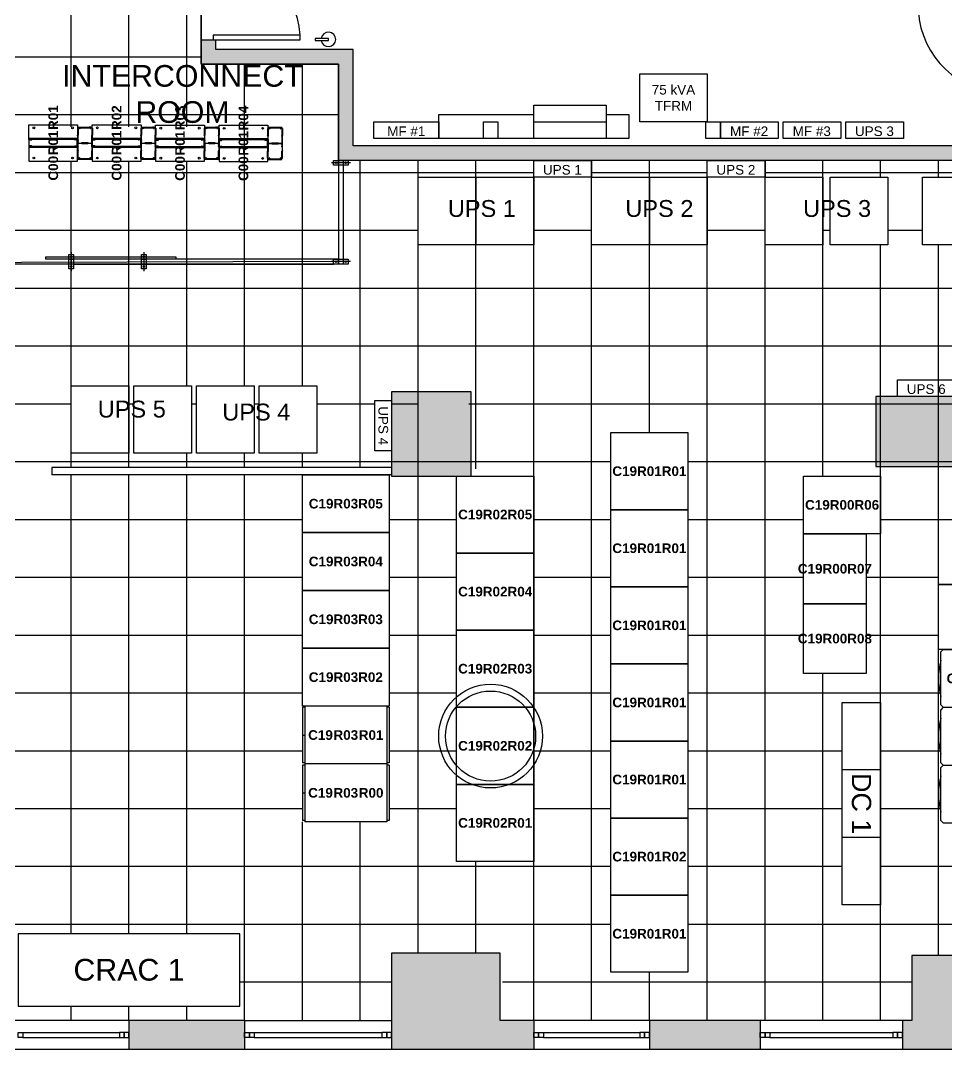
# Model space of a CAD drawing. Header units: inches. Extents: x 271316 to 275987, y 273433 to 275617.
# Drawn here: x 272193.1 to 272577.4, y 274024.8 to 274451.9 of the extents above; entities that cross this region are included whole.
import ezdxf
from ezdxf.enums import TextEntityAlignment as Align

# ---------------------------------------------------------------- set-up
doc = ezdxf.new("R2010")
doc.units = ezdxf.units.IN
doc.header["$LTSCALE"] = 48
doc.header["$MEASUREMENT"] = 0
for name, color, linetype in [('A-ANNO-TEXT-90', 1, 'Continuous'), ('A-COLS', 6, 'Continuous'), ('A-COLS-PATT', 8, 'Continuous'), ('A-FLOR-CAGE', 3, 'Continuous'), ('A-FLOR-DOOR', 3, 'Continuous'), ('A-FLOR-EQUIP', 3, 'Continuous'), ('A-FLOR-GLAZ', 2, 'Continuous'), ('A-FLOR-PART', 6, 'Continuous'), ('A-FLOR-PART-FILL', 252, 'Continuous'), ('A-FLOR-PATT-RAFL', 8, 'Continuous'), ('A-FLOR-RACK', 3, 'Continuous')]:
    doc.layers.add(name, color=color, linetype=linetype)
doc.styles.add('CRR Text', font='arialbd.ttf', dxfattribs={"height": 4})
doc.styles.add('TITLES', font='arial.ttf')

# ---------------------------------------------------------------- blocks, each defined once
blk = doc.blocks.new('tripplite-sr36ub-l')
for p, q in [((1, 24), (0, 23)), ((0, 1), (0, 23)), ((1, 24), (35, 24)), ((36, 23), (35, 24)), ((36, 1), (36, 23)), ((0, 1), (1, 0)), ((35, 0), (36, 1)), ((1, 0), (35, 0))]:
    blk.add_line(p, q)
blk.add_arc((27.625, 12), 28.625, 164.81071, 195.18929)
at = {"style": 'CRR Text'}
for tag, p in [('CG', (7.5, 12)), ('RW', (18, 12)), ('RK', (28.5, 12))]:
    blk.add_attdef(tag, text='', height=4, dxfattribs=at).set_placement(p, align=Align.MIDDLE_CENTER)
blk = doc.blocks.new('tripplite-sr42ub-l')
for p, q in [((1, 24), (0, 23)), ((0, 1), (0, 23)), ((1, 24), (41, 24)), ((42, 23), (41, 24)), ((42, 1), (42, 23)), ((0, 1), (1, 0)), ((1, 0), (41, 0)), ((41, 0), (42, 1))]:
    blk.add_line(p, q)
blk.add_arc((27.625, 12), 28.625, 164.81071, 195.18929)
at = {"style": 'CRR Text'}
for tag, p in [('CG', (10.5, 12)), ('RW', (21, 12)), ('RK', (31.5, 12))]:
    blk.add_attdef(tag, text='', height=4, dxfattribs=at).set_placement(p, align=Align.MIDDLE_CENTER)
blk = doc.blocks.new('Bline-24x34-r')
for p, q in [((-36, 23.5), (-36, 0.5)), ((-35, 23.5), (-36, 23.5)), ((-1, 24), (-35, 24)), ((-1, 24), (-35, 24)), ((-35, 24), (-35, 0)), ((-1, 24), (-1, 0)), ((0, 23.5), (-1, 23.5)), ((0, 23.5), (0, 0.5)), ((-36, 12), (-35, 12)), ((-35, 0.5), (-36, 0.5)), ((-1, 0), (-35, 0)), ((0, 0.5), (-1, 0.5))]:
    blk.add_line(p, q)
at = {"style": 'CRR Text'}
for tag, p in [('CG', (-28.5, 12)), ('RW', (-18, 12)), ('RK', (-7.5, 12))]:
    blk.add_attdef(tag, text='', height=4, dxfattribs=at).set_placement(p, align=Align.MIDDLE_CENTER)
blk = doc.blocks.new('twopost')
for p, q in [((-7.5, 20.28), (-7.5, 0.03)), ((-1.5, 20.28), (-7.5, 20.28)), ((-1.875, 0.03), (-1.875, 20.28)), ((1.5, 20.31), (-1.5, 20.31)), ((-1.5, 20.31), (-1.5, 19.045)), ((-1.5, 19.045), (-1.5, 20.31)), ((-1.5, 0.03), (-1.5, 20.28)), ((-1.5, 19.045), (-1.45, 19.045)), ((-1.45, 19.045), (-1.5, 19.045)), ((-1.25, 19.245), (-1.25, 19.94)), ((-1.05, 20.14), (1.05, 20.14)), ((1.25, 19.94), (1.25, 19.245)), ((1.45, 19.045), (1.5, 19.045)), ((1.5, 19.045), (1.5, 20.31)), ((1.5, 20.28), (7.5, 20.28)), ((1.5, 0.03), (1.5, 20.28)), ((1.875, 0.03), (1.875, 20.28)), ((7.5, 20.28), (7.5, 0.03)), ((-7.5, 0.03), (-1.5, 0.03)), ((-1.5, 0), (-1.5, 1.265)), ((-1.5, 1.265), (-1.45, 1.265)), ((-1.5, 1.265), (-1.5, 0)), ((-1.45, 1.265), (-1.5, 1.265)), ((1.5, 0), (-1.5, 0)), ((-1.25, 1.065), (-1.25, 0.37)), ((-1.05, 0.17), (1.05, 0.17)), ((1.25, 0.37), (1.25, 1.065)), ((1.45, 1.265), (1.5, 1.265)), ((1.5, 1.265), (1.5, 0)), ((7.5, 0.03), (1.5, 0.03))]:
    blk.add_line(p, q)
for centre in [(-6.25, 18.16), (6.25, 18.16), (-6.25, 2.16), (6.25, 2.16)]:
    blk.add_circle(centre, 0.375)
for centre, start, end in [((-1.45, 19.245), 270, 0), ((-1.05, 19.94), 90, 180), ((1.05, 19.94), 0, 90), ((1.45, 19.245), 180, 270), ((-1.45, 1.065), 0, 90), ((-1.05, 0.37), 180, 270), ((1.05, 0.37), 270, 0), ((1.45, 1.065), 90, 180)]:
    blk.add_arc(centre, 0.2, start, end)
at = {"style": 'CRR Text'}
for tag, p in [('CG', (-10.5, 10.155)), ('RW', (0, 10.155)), ('RK', (10.5, 10.155))]:
    blk.add_attdef(tag, text='', height=4, dxfattribs=at).set_placement(p, align=Align.MIDDLE_CENTER)
blk = doc.blocks.new('CPI wide vert cm')
for p, q in [((-0.09, 6.16), (0.18, 6.16)), ((-0.09, 6.16), (-0.09, 3.25)), ((0, 6.16), (0, 6.2)), ((0.09, 6.16), (0.09, 6.2)), ((0.18, 6.38), (1.1, 6.38)), ((0.18, 6.29), (1.1, 6.29)), ((0.18, 6.16), (0.18, 3.25)), ((0.2, 6.65), (0.2, 6.58)), ((0.2, 6.58), (0.2, 6.44)), ((0.25, 6.7), (0.6, 6.7)), ((0.25, 6.39), (5.13, 6.39)), ((0.32, 6.39), (0.33, 6.38)), ((0.43, 6.27), (0.43, 6.29)), ((0.48, 6.27), (0.43, 6.27)), ((0.56, 6.22), (0.48, 6.27)), ((0.74, 6.22), (0.56, 6.22)), ((0.56, 6.22), (0.56, 6.13)), ((0.6, 6.7), (0.7, 6.7)), ((0.7, 6.7), (5.75, 6.7)), ((0.82, 6.27), (0.74, 6.22)), ((0.74, 6.13), (0.74, 6.22)), ((0.87, 6.27), (0.82, 6.27)), ((0.87, 6.27), (0.87, 6.29)), ((1.02, 6.38), (1.03, 6.39)), ((1.1, 6.29), (1.1, 6.38)), ((4.84, 6.64), (4.84, 6.51)), ((4.84, 6.51), (5.35, 6.51)), ((5.82, 6.38), (4.9, 6.38)), ((4.9, 6.29), (4.9, 6.38)), ((5.82, 6.29), (4.9, 6.29)), ((4.92, 6.39), (4.92, 6.51)), ((5.06, 6.54), (5.06, 6.53)), ((5.12, 6.51), (5.06, 6.53)), ((5.06, 6.27), (5.06, 6.29)), ((5.11, 6.27), (5.06, 6.27)), ((5.35, 6.57), (5.09, 6.57)), ((5.19, 6.22), (5.11, 6.27)), ((5.13, 6.38), (5.12, 6.51)), ((5.19, 6.13), (5.19, 6.22)), ((5.37, 6.22), (5.19, 6.22)), ((5.27, 6.39), (5.26, 6.51)), ((5.27, 6.39), (5.75, 6.39)), ((5.35, 6.65), (5.35, 6.51)), ((5.45, 6.27), (5.37, 6.22)), ((5.37, 6.22), (5.37, 6.13)), ((5.43, 6.39), (5.43, 6.38)), ((5.5, 6.27), (5.45, 6.27)), ((5.5, 6.27), (5.5, 6.29)), ((5.8, 6.65), (5.8, 6.58)), ((5.8, 6.58), (5.8, 6.44)), ((6.09, 6.16), (5.82, 6.16)), ((5.82, 6.16), (5.82, 3.25)), ((5.91, 6.16), (5.91, 6.2)), ((6, 6.16), (6, 6.2)), ((6.09, 6.16), (6.09, 3.25)), ((-0.05, 3.03), (-0.09, 3.25)), ((-0.05, 3.03), (-0.03, 3.03)), ((0, 3.46), (0.09, 3.46)), ((0, 3.37), (0, -3.37)), ((0, 3.37), (0.09, 3.37)), ((0.09, 0), (0.09, 3.37)), ((0.09, 1.56), (0.21, 1.56)), ((0.12, 3.03), (0.14, 3.03)), ((0.14, 3.03), (0.18, 3.25)), ((0.21, 0.19), (0.21, 1.56)), ((0.27, 1.33), (0.21, 1.33)), ((0.27, 1.17), (0.21, 1.17)), ((0.27, 0.52), (0.21, 0.52)), ((0.27, 0.36), (0.21, 0.36)), ((0.27, 1.17), (0.27, 1.33)), ((0.27, 0.36), (0.27, 0.52)), ((0.34, 0.06), (5.66, 0.06)), ((5.86, 3.03), (5.82, 3.25)), ((5.88, 3.03), (5.86, 3.03)), ((6, 3.46), (5.91, 3.46)), ((6, 3.37), (5.91, 3.37)), ((5.91, 0), (5.91, 3.37)), ((6, 3.37), (6, -3.37)), ((6.05, 3.03), (6.03, 3.03)), ((6.05, 3.03), (6.09, 3.25)), ((-0.05, -3.03), (-0.09, -3.25)), ((-0.09, -6.16), (-0.09, -3.25)), ((-0.05, -3.03), (-0.03, -3.03)), ((0, -3.37), (0.09, -3.37)), ((0, -3.46), (0.09, -3.46)), ((0.09, 0), (0.09, -3.37)), ((0.12, -3.03), (0.14, -3.03)), ((0.14, -3.03), (0.18, -3.25)), ((0.18, -6.16), (0.18, -3.25)), ((0.34, -0.06), (5.66, -0.06)), ((2.8, -0.15), (2.8, -0.06)), ((3.2, -0.15), (3.2, -0.06)), ((5.72, -0.36), (5.78, -0.36)), ((5.72, -0.36), (5.72, -0.52)), ((5.72, -0.52), (5.78, -0.52)), ((5.72, -1.17), (5.72, -1.33)), ((5.72, -1.17), (5.78, -1.17)), ((5.72, -1.33), (5.78, -1.33)), ((5.78, -0.19), (5.78, -1.56)), ((5.78, -1.56), (5.91, -1.56)), ((5.86, -3.03), (5.82, -3.25)), ((5.82, -6.16), (5.82, -3.25)), ((5.88, -3.03), (5.86, -3.03)), ((5.91, 0), (5.91, -3.37)), ((6, -3.37), (5.91, -3.37)), ((6, -3.46), (5.91, -3.46)), ((6.05, -3.03), (6.03, -3.03)), ((6.05, -3.03), (6.09, -3.25)), ((6.09, -6.16), (6.09, -3.25)), ((-0.09, -6.16), (0.18, -6.16)), ((0, -6.16), (0, -6.2)), ((0.09, -6.16), (0.09, -6.2)), ((0.18, -6.29), (1.1, -6.29)), ((0.18, -6.38), (1.1, -6.38)), ((0.2, -6.58), (0.2, -6.44)), ((0.2, -6.65), (0.2, -6.58)), ((0.25, -6.39), (5.13, -6.39)), ((0.25, -6.7), (0.6, -6.7)), ((0.32, -6.39), (0.33, -6.38)), ((0.43, -6.27), (0.43, -6.29)), ((0.48, -6.27), (0.43, -6.27)), ((0.56, -6.22), (0.48, -6.27)), ((0.56, -6.22), (0.56, -6.13)), ((0.74, -6.22), (0.56, -6.22)), ((0.6, -6.7), (0.7, -6.7)), ((0.7, -6.7), (5.75, -6.7)), ((0.74, -6.13), (0.74, -6.22)), ((0.82, -6.27), (0.74, -6.22)), ((0.87, -6.27), (0.82, -6.27)), ((0.87, -6.27), (0.87, -6.29)), ((1.02, -6.38), (1.03, -6.39)), ((1.1, -6.29), (1.1, -6.38)), ((4.84, -6.51), (5.35, -6.51)), ((4.84, -6.64), (4.84, -6.51)), ((4.9, -6.29), (4.9, -6.38)), ((5.82, -6.29), (4.9, -6.29)), ((5.82, -6.38), (4.9, -6.38)), ((4.92, -6.39), (4.92, -6.51)), ((5.06, -6.27), (5.06, -6.29)), ((5.11, -6.27), (5.06, -6.27)), ((5.12, -6.51), (5.06, -6.53)), ((5.06, -6.54), (5.06, -6.53)), ((5.35, -6.57), (5.09, -6.57)), ((5.19, -6.22), (5.11, -6.27)), ((5.13, -6.38), (5.12, -6.51)), ((5.19, -6.13), (5.19, -6.22)), ((5.37, -6.22), (5.19, -6.22)), ((5.27, -6.39), (5.26, -6.51)), ((5.27, -6.39), (5.75, -6.39)), ((5.35, -6.65), (5.35, -6.51)), ((5.37, -6.22), (5.37, -6.13)), ((5.45, -6.27), (5.37, -6.22)), ((5.43, -6.39), (5.43, -6.38)), ((5.5, -6.27), (5.45, -6.27)), ((5.5, -6.27), (5.5, -6.29)), ((5.8, -6.58), (5.8, -6.44)), ((5.8, -6.65), (5.8, -6.58)), ((6.09, -6.16), (5.82, -6.16)), ((5.91, -6.16), (5.91, -6.2)), ((6, -6.16), (6, -6.2))]:
    blk.add_line(p, q)
at = {"extrusion": (0, 1, 0)}
for p, q in [((1.6, 0.06), (1.6, 0.09)), ((1.6, 0.06), (4.41, 0.06)), ((4.37, 0.12), (1.63, 0.12)), ((1.77, -0.06), (1.77, 0.06)), ((1.81, 0.07), (1.81, 0.09)), ((1.81, 0.05), (1.81, -0.15)), ((4.19, 0.07), (4.19, 0.09)), ((4.19, 0.06), (4.19, -0.15)), ((4.23, -0.06), (4.23, 0.06)), ((4.41, 0.06), (4.4, 0.09)), ((1.77, -0.06), (1.73, -0.07)), ((1.73, -0.07), (1.73, -0.09)), ((1.78, -0.15), (1.73, -0.09)), ((4.22, -0.15), (1.78, -0.15)), ((1.78, -0.15), (4.23, -0.15)), ((4.26, -0.07), (4.23, -0.06)), ((4.23, -0.15), (4.26, -0.09)), ((4.26, -0.07), (4.26, -0.09))]:
    blk.add_line(p, q, dxfattribs=at)
blk.add_lwpolyline([(2.8, -0.09), (2.88, -0.09), (2.97, -0.08), (3.03, -0.08), (3.08, -0.08), (3.14, -0.09), (3.2, -0.09)])
for centre, radius, start, end in [((0.18, 6.2), 0.18, 90, 180), ((0.18, 6.2), 0.09, 90, 180), ((0.25, 6.65), 0.046, 90, 179), ((0.25, 6.44), 0.046, 181, 270), ((0.65, 6.13), 0.0928, 181, 269.2609), ((0.65, 6.13), 0.0928, 270.7391, 359), ((4.78, 6.64), 0.06, 1, 90), ((5.09, 6.54), 0.03, 90, 179), ((5.28, 6.13), 0.0928, 181, 269.2609), ((5.28, 6.13), 0.0928, 270.7391, 359), ((5.39, 6.65), 0.046, 90, 179), ((5.75, 6.65), 0.046, 1, 90), ((5.75, 6.44), 0.046, 270, 359), ((5.82, 6.2), 0.18, 360, 90), ((5.82, 6.2), 0.09, 0, 90), ((0, 3.37), 0.09, 90, 180), ((-0.03, 3.06), 0.03, 270, 0), ((0.09, 3.37), 0.09, 0, 90), ((0.12, 3.06), 0.03, 180, 270), ((0.34, 0.19), 0.25, 180, 270), ((0.34, 0.19), 0.125, 180, 270), ((1.63, 0.09), 0.03, 90, 179), ((1.78, 0.09), 0.03, 29.6747, 90), ((4.22, 0.09), 0.03, 90, 167.1875), ((4.37, 0.09), 0.03, 1, 90), ((5.66, -0.19), 0.25, 360, 90), ((5.91, 3.37), 0.09, 90, 180), ((5.88, 3.06), 0.03, 270, 0), ((6, 3.37), 0.09, 0, 90), ((6.03, 3.06), 0.03, 180, 270), ((0, -3.37), 0.09, 180, 270), ((-0.03, -3.06), 0.03, 0, 90), ((0.12, -3.06), 0.03, 90, 180), ((0.09, -3.37), 0.09, 270, 0), ((5.66, -0.19), 0.125, 0, 90), ((5.91, -3.37), 0.09, 180, 270), ((5.88, -3.06), 0.03, 0, 90), ((6.03, -3.06), 0.03, 90, 180), ((6, -3.37), 0.09, 270, 0), ((0.18, -6.2), 0.18, 180, 270), ((0.18, -6.2), 0.09, 180, 270), ((0.25, -6.44), 0.046, 90, 179), ((0.25, -6.65), 0.046, 181, 270), ((0.65, -6.13), 0.0928, 90.7391, 179), ((0.65, -6.13), 0.0928, 1, 89.2609), ((4.78, -6.64), 0.06, 270, 359), ((5.09, -6.54), 0.03, 181, 270), ((5.28, -6.13), 0.0928, 90.7391, 179), ((5.28, -6.13), 0.0928, 1, 89.2609), ((5.39, -6.65), 0.046, 181, 270), ((5.75, -6.44), 0.046, 1, 90), ((5.75, -6.65), 0.046, 270, 359), ((5.82, -6.2), 0.09, 270, 360), ((5.82, -6.2), 0.18, 270, 0)]:
    blk.add_arc(centre, radius, start, end)
blk = doc.blocks.new('cagepost')
for points in [[(-3, -1), (-3, 1), (3, 1), (3, -1)], [(-1, -1), (-1, 1), (1, 1), (1, -1)]]:
    blk.add_lwpolyline(points, close=True)
for centre in [(-2, 0), (2, 0)]:
    blk.add_circle(centre, 0.32)
at = {"layer": 'DEFPOINTS'}
blk.add_line((3.93, 0), (-3.93, 0), dxfattribs=at)

msp = doc.modelspace()

# ---------------------------------------------------------------- hatches: boundary and pattern name
at = {"layer": 'A-COLS-PATT'}
for points in [[(272380.135, 274297.8162), (272347.135, 274297.8162), (272347.135, 274262.8162), (272380.135, 274262.8162)], [(272590.135, 274295.8162), (272548.135, 274295.8162), (272548.135, 274266.8162), (272590.135, 274266.8162)], [(272406.135, 274024.8162), (272406.135, 274036.8162), (272392.135, 274036.8162), (272392.135, 274064.8162), (272347.135, 274064.8162), (272347.135, 274036.8162), (272347.135, 274024.8162)], [(272563.135, 274063.8162), (272563.135, 274036.8162), (272559.135, 274036.8162), (272559.135, 274024.8162), (272622.135, 274024.8162), (272622.135, 274036.8162), (272592.135, 274036.8162), (272592.135, 274063.8162)], [(272238.135, 274024.8162), (272286.135, 274024.8162), (272286.135, 274036.8162), (272238.135, 274036.8162)], [(272454.135, 274024.8162), (272500.135, 274024.8162), (272500.135, 274036.8162), (272454.135, 274036.8162)]]:
    msp.add_hatch(color=256, dxfattribs=at).paths.add_polyline_path(points)
at = {"layer": 'A-FLOR-PART-FILL'}
msp.add_hatch(color=256, dxfattribs=at).paths.add_polyline_path([(272598.775, 274399.8162), (272334.1349, 274399.8162), (272331.1349, 274399.8162), (272331.1349, 274439.8162), (272274.1349, 274439.8162), (272274.1349, 274443.8162), (272273.1349, 274443.8162), (272268.1349, 274443.8162), (272268.1349, 274439.8162), (272268.1349, 274433.8162), (272325.1349, 274433.8162), (272325.1349, 274393.8162), (272334.1349, 274393.8162), (272598.775, 274393.8162)])

# ---------------------------------------------------------------- linework, layer by layer
for points in [[(272165.1349, 275022.8162), (272165.1349, 274782.2978), (272156.1349, 274782.2978), (272156.1349, 274779.8162), (272133.135, 274779.8162), (272133.135, 274751.8162), (272144.1349, 274751.8162), (272144.1349, 274567.8162), (272268.1349, 274567.8162), (272362.4193, 274567.8162), (272362.4193, 274539.8162), (272389.4193, 274539.8162), (272389.4193, 274567.8162), (272568.135, 274567.8162), (272568.135, 274463.8162), (272667.1349, 274463.8162), (272742.135, 274463.8162), (272754.135, 274463.8162), (272754.135, 274024.8162), (271540.1638, 274024.8162), (271540.1638, 274024.8162), (271639.2289, 274784.3162), (271917.1349, 274784.3162), (271917.1349, 275002.8162)], [(272754.135, 274463.8162), (272568.135, 274463.8162), (272568.135, 274567.8162), (272268.1349, 274567.8162), (272268.1349, 274433.8162), (272325.1349, 274433.8162), (272325.0798, 274351.7985), (271974.135, 274350.7985), (271974.1349, 274508.8162), (272062.1349, 274508.8162), (272062.1349, 274512.8162), (272094.1349, 274512.8162), (272094.1349, 274508.8162), (272133.135, 274508.8162), (272133.135, 274532.8162), (272144.1349, 274532.8162), (272133.135, 274508.8162), (272133.135, 274532.8162), (272144.1349, 274532.8162), (272144.1349, 274661.8162), (271929.1349, 274661.8162), (271929.1349, 274536.8162), (271911.1349, 274536.8162)], [(271845.135, 274316.8162), (272190.135, 274316.8162), (272190.135, 274268.8162), (272347.135, 274268.8162), (272347.135, 274262.8162), (272380.135, 274262.8162), (272380.135, 274292.8162), (272548.135, 274292.8162), (272548.135, 274266.8162), (272590.135, 274266.8162)]]:
    msp.add_lwpolyline(points)
for points in [[(271974.1349, 274508.8162), (272062.1349, 274508.8162), (272062.1349, 274512.8162), (272094.1349, 274512.8162), (272094.1349, 274508.8162), (272133.135, 274508.8162), (272133.0792, 274504.8162), (272160.135, 274504.8162), (272160.135, 274532.8162), (272150.1349, 274532.8162), (272150.1349, 274567.8162), (272268.1349, 274567.8162), (272268.1349, 274433.8162), (272325.1349, 274433.8162), (272325.0791, 274350.7985), (271974.135, 274350.7985), (271974.1349, 274508.8162)], [(271845.135, 274316.8162), (272190.135, 274316.8162), (272190.135, 274268.8162), (272347.135, 274268.8162), (272347.135, 274262.8162), (272380.135, 274262.8162), (272380.135, 274292.8162), (272548.135, 274292.8162), (272548.135, 274266.8162), (272590.135, 274266.8162), (272590.135, 274295.8162), (272590.135, 274316.8162), (272622.135, 274316.8162), (272646.135, 274316.8162), (272646.135, 274024.8162), (271858.135, 274024.8162), (271858.135, 274036.8162), (271845.135, 274036.8162)]]:
    msp.add_lwpolyline(points, close=True)
for radius in [21.5267, 18.6982]:
    msp.add_circle((272388.2233, 274154.8761), radius)
at = {"layer": 'A-COLS', "color": 5}
msp.add_line((272238.135, 274036.8162), (272190.135, 274036.8162), dxfattribs=at)
at = {"layer": 'A-COLS'}
for p, q in [((272286.135, 274036.8162), (272238.135, 274036.8162)), ((272238.135, 274036.8162), (272238.135, 274024.8162)), ((272286.135, 274036.8162), (272347.135, 274036.8162)), ((272286.135, 274036.8162), (272286.135, 274024.8162)), ((272347.135, 274036.8162), (272347.135, 274024.8162)), ((272406.135, 274036.8162), (272392.135, 274036.8162)), ((272406.135, 274036.8162), (272406.135, 274024.8162)), ((272454.135, 274036.8162), (272406.135, 274036.8162)), ((272500.135, 274036.8162), (272454.135, 274036.8162)), ((272454.135, 274036.8162), (272454.135, 274024.8162)), ((272559.135, 274036.8162), (272500.135, 274036.8162)), ((272500.135, 274036.8162), (272500.135, 274024.8162)), ((272563.135, 274036.8162), (272559.135, 274036.8162)), ((272559.135, 274036.8162), (272559.135, 274024.8162)), ((272754.135, 274024.8162), (271540.1638, 274024.8162))]:
    msp.add_line(p, q, dxfattribs=at)
for points in [[(272380.135, 274297.8162), (272347.135, 274297.8162), (272347.135, 274262.8162), (272380.135, 274262.8162)], [(272590.135, 274295.8162), (272548.135, 274295.8162), (272548.135, 274266.8162), (272590.135, 274266.8162)]]:
    msp.add_lwpolyline(points, close=True, dxfattribs=at)
for points in [[(272392.135, 274036.8162), (272392.135, 274064.8162), (272347.135, 274064.8162), (272347.135, 274036.8162)], [(272592.135, 274036.8162), (272592.135, 274063.8162), (272563.135, 274063.8162), (272563.135, 274036.8162)]]:
    msp.add_lwpolyline(points, dxfattribs=at)
at = {"layer": 'A-FLOR-CAGE'}
for p, q in [((272325.0791, 274391.8162), (272325.0791, 274352.7985)), ((272327.0791, 274391.8162), (272327.0791, 274352.7985)), ((272325.0791, 274352.7985), (272215.135, 274352.7985)), ((272215.135, 274350.7985), (272323.0791, 274350.7985)), ((272206.135, 274266.3162), (272206.135, 274263.3162))]:
    msp.add_line(p, q, dxfattribs=at)
msp.add_lwpolyline([(272203.5949, 274352.7985), (272203.5949, 274353.7985), (272257.5949, 274353.7985), (272257.5949, 274352.7985)], close=True, dxfattribs=at)
at = {"layer": 'A-FLOR-CAGE', "linetype": 'Continuous', "ltscale": 0.5}
for points in [[(272347.135, 274266.3163), (272206.135, 274266.3162)], [(272347.135, 274263.3163), (272206.135, 274263.3162)]]:
    msp.add_lwpolyline(points, dxfattribs=at)
at = {"layer": 'A-FLOR-DOOR'}
msp.add_lwpolyline([(272273.1349, 274443.8162), (272309.1349, 274443.8162), (272309.1349, 274445.8162), (272273.1349, 274445.8162)], close=True, dxfattribs=at)
at = {"layer": 'A-FLOR-DOOR', "color": 8}
for centre, start, end in [((272273.0137, 274443.6291), 3.46506, 89.808094), ((272601.8962, 274458.0034), 183.46506, 269.808094)]:
    msp.add_arc(centre, 36.1874, start, end, dxfattribs=at)
at = {"layer": 'A-FLOR-EQUIP'}
msp.add_line((272406.135, 274409.8162), (272436.207, 274409.8162), dxfattribs=at)
for points in [[(272320.9323, 274444.4865), (272315.4739, 274444.4865), (272315.4739, 274443.5997), (272320.9323, 274443.5997)], [(272478.135, 274409.8162), (272450.135, 274409.8162), (272450.135, 274429.8162), (272478.135, 274429.8162)], [(272436.207, 274402.8578), (272406.135, 274402.8578), (272406.135, 274416.7746), (272436.207, 274416.7746)], [(272366.7434, 274402.8578), (272339.7434, 274402.8578), (272339.7434, 274409.8162), (272366.7434, 274409.8162)], [(272391.2408, 274402.8578), (272385.2408, 274402.8578), (272385.2408, 274409.8162), (272391.2408, 274409.8162)], [(272483.633, 274402.8578), (272477.633, 274402.8578), (272477.633, 274409.8162), (272483.633, 274409.8162)], [(272507.633, 274402.8578), (272483.633, 274402.8578), (272483.633, 274409.8162), (272507.633, 274409.8162)], [(272533.633, 274402.8578), (272509.633, 274402.8578), (272509.633, 274409.8162), (272533.633, 274409.8162)], [(272559.633, 274402.8578), (272535.633, 274402.8578), (272535.633, 274409.8162), (272559.633, 274409.8162)], [(272430.135, 274386.8578), (272406.135, 274386.8578), (272406.135, 274393.8162), (272430.135, 274393.8162)], [(272502.135, 274386.8578), (272478.135, 274386.8578), (272478.135, 274393.8162), (272502.135, 274393.8162)], [(272382.135, 274358.8162), (272358.135, 274358.8162), (272358.135, 274386.8162), (272382.135, 274386.8162)], [(272406.135, 274358.8162), (272382.135, 274358.8162), (272382.135, 274386.8162), (272406.135, 274386.8162)], [(272454.135, 274358.8162), (272430.135, 274358.8162), (272430.135, 274386.8162), (272454.135, 274386.8162)], [(272478.135, 274358.8162), (272454.135, 274358.8162), (272454.135, 274386.8162), (272478.135, 274386.8162)], [(272526.135, 274358.8163), (272502.135, 274358.8163), (272502.135, 274386.8163), (272526.135, 274386.8163)], [(272553.135, 274358.8163), (272529.135, 274358.8163), (272529.135, 274386.8163), (272553.135, 274386.8163)], [(272591.5254, 274358.8162), (272567.5253, 274358.8162), (272567.5253, 274386.8162), (272591.5254, 274386.8162)], [(272238.135, 274272.3162), (272214.135, 274272.3162), (272214.135, 274300.3162), (272238.135, 274300.3162)], [(272264.135, 274272.3162), (272240.135, 274272.3162), (272240.135, 274300.3162), (272264.135, 274300.3162)], [(272266.135, 274272.3162), (272266.135, 274300.3162), (272290.135, 274300.3162), (272290.135, 274272.3162)], [(272292.135, 274272.3162), (272292.135, 274300.3162), (272316.135, 274300.3162), (272316.135, 274272.3162)], [(272581.135, 274295.8162), (272557.135, 274295.8162), (272557.135, 274302.7746), (272581.135, 274302.7746)], [(272340.1766, 274273.2111), (272340.1766, 274294.2111), (272347.135, 274294.2111), (272347.135, 274273.2111)]]:
    msp.add_lwpolyline(points, close=True, dxfattribs=at)
msp.add_lwpolyline([(272436.207, 274412.8162), (272445.6598, 274412.8162), (272445.6598, 274402.8578), (272366.7434, 274402.8578), (272366.7434, 274412.8162), (272406.135, 274412.8162)], dxfattribs=at)
at = {"layer": 'A-FLOR-EQUIP', "color": 3}
msp.add_lwpolyline([(272284.135, 274072.8162), (272192.135, 274072.8162), (272192.135, 274042.8162), (272284.135, 274042.8162)], close=True, dxfattribs=at)
at = {"layer": 'A-FLOR-EQUIP'}
msp.add_arc((272320.9323, 274444.0431), 3, 188.499363, 171.500637, dxfattribs=at)
at = {"layer": 'A-FLOR-GLAZ'}
for p, q in [((272194.135, 274031.8162), (272234.135, 274031.8162)), ((272290.135, 274031.8162), (272343.135, 274031.8162)), ((272410.135, 274031.8163), (272450.135, 274031.8162)), ((272504.135, 274031.8162), (272555.135, 274031.8162)), ((272194.135, 274029.8162), (272234.135, 274029.8162)), ((272290.135, 274029.8162), (272343.135, 274029.8162)), ((272410.135, 274029.8163), (272450.135, 274029.8162)), ((272504.135, 274029.8162), (272555.135, 274029.8162))]:
    msp.add_line(p, q, dxfattribs=at)
for points in [[(272192.135, 274031.8162), (272194.135, 274031.8162), (272194.135, 274029.8162), (272192.135, 274029.8162)], [(272236.135, 274031.8162), (272234.135, 274031.8162), (272234.135, 274029.8162), (272236.135, 274029.8162)], [(272238.135, 274031.8162), (272236.135, 274031.8162), (272236.135, 274029.8162), (272238.135, 274029.8162)], [(272286.135, 274031.8162), (272288.135, 274031.8162), (272288.135, 274029.8162), (272286.135, 274029.8162)], [(272288.135, 274031.8162), (272290.135, 274031.8162), (272290.135, 274029.8162), (272288.135, 274029.8162)], [(272345.135, 274031.8162), (272343.135, 274031.8162), (272343.135, 274029.8162), (272345.135, 274029.8162)], [(272347.135, 274031.8162), (272345.135, 274031.8162), (272345.135, 274029.8162), (272347.135, 274029.8162)], [(272406.135, 274031.8163), (272408.135, 274031.8163), (272408.135, 274029.8163), (272406.135, 274029.8163)], [(272408.135, 274031.8163), (272410.135, 274031.8163), (272410.135, 274029.8163), (272408.135, 274029.8163)], [(272452.135, 274031.8162), (272450.135, 274031.8162), (272450.135, 274029.8162), (272452.135, 274029.8162)], [(272454.135, 274031.8162), (272452.135, 274031.8162), (272452.135, 274029.8162), (272454.135, 274029.8162)], [(272500.135, 274031.8162), (272502.135, 274031.8162), (272502.135, 274029.8162), (272500.135, 274029.8162)], [(272502.135, 274031.8162), (272504.135, 274031.8162), (272504.135, 274029.8162), (272502.135, 274029.8162)], [(272557.135, 274031.8162), (272555.135, 274031.8162), (272555.135, 274029.8162), (272557.135, 274029.8162)], [(272559.135, 274031.8162), (272557.135, 274031.8162), (272557.135, 274029.8162), (272559.135, 274029.8162)]]:
    msp.add_lwpolyline(points, close=True, dxfattribs=at)
at = {"layer": 'A-FLOR-PART'}
msp.add_line((272268.1349, 274443.8162), (272274.1349, 274443.8162), dxfattribs=at)
for points in [[(272676.135, 274463.8162), (272673.1349, 274463.8162), (272673.1349, 274393.8162), (272334.1349, 274393.8162), (272325.1349, 274393.8162)], [(272325.1349, 274393.8162), (272325.1349, 274433.8162), (272268.1349, 274433.8162), (272268.1349, 274439.8162), (272268.1349, 274443.8162)], [(272598.775, 274399.8162), (272334.1349, 274399.8162), (272331.1349, 274399.8162), (272331.1349, 274439.8162), (272274.1349, 274439.8162), (272274.1349, 274443.8162)]]:
    msp.add_lwpolyline(points, dxfattribs=at)
at = {"layer": 'A-FLOR-PATT-RAFL'}
for p, q in [((272214.1349, 274407.8162), (272214.1349, 274502.8162)), ((272238.1349, 274407.8162), (272238.1349, 274502.8162)), ((272262.1349, 274407.8162), (272262.1349, 274502.8162)), ((272268.1349, 274443.8162), (272268.1349, 274479.8162)), ((272094.1349, 274436.8162), (272203.135, 274436.8162)), ((272203.135, 274436.8162), (272268.1349, 274436.8162)), ((272286.135, 274388.8162), (272286.1349, 274433.8162)), ((272310.135, 274328.8162), (272310.1349, 274433.8162)), ((272166.1349, 274412.8162), (272203.135, 274412.8162)), ((272203.135, 274412.8162), (272262.1349, 274412.8162)), ((272262.1349, 274412.8162), (272325.1349, 274412.8162)), ((272214.135, 274328.8162), (272214.135, 274393.5662)), ((272238.135, 274328.8162), (272238.135, 274393.5662)), ((272262.135, 274328.8162), (272262.135, 274393.4792)), ((272334.135, 274266.3163), (272334.135, 274393.8162)), ((272358.135, 274064.8162), (272358.135, 274393.8162)), ((272382.135, 274265.8162), (272382.135, 274393.8162)), ((272406.135, 274036.8162), (272406.135, 274393.8162)), ((272430.135, 274036.8162), (272430.135, 274393.8162)), ((272454.135, 274280.8162), (272454.135, 274393.8162)), ((272478.135, 274036.8162), (272478.135, 274393.8162)), ((272502.135, 274036.8162), (272502.135, 274393.8162)), ((272526.135, 274262.8162), (272526.135, 274393.8162)), ((272550.135, 274386.8163), (272550.135, 274393.8162)), ((272574.135, 274386.8162), (272574.135, 274393.8162)), ((272166.1349, 274388.8162), (272262.135, 274388.8162)), ((272262.1349, 274388.8162), (272325.1349, 274388.8162)), ((272286.135, 274328.8162), (272286.135, 274388.8162)), ((272325.1349, 274388.8162), (272328.1349, 274388.8162)), ((272328.1349, 274388.8162), (272406.135, 274388.8162)), ((272430.135, 274388.8162), (272478.135, 274388.8162)), ((272502.135, 274388.8162), (272673.1349, 274388.8162)), ((272098.1349, 274364.8162), (272203.135, 274364.8162)), ((272203.135, 274364.8162), (272334.135, 274364.8162)), ((272328.1349, 274364.8162), (272358.135, 274364.8162)), ((272406.135, 274364.8162), (272430.135, 274364.8162)), ((272478.135, 274364.8162), (272502.135, 274364.8162)), ((272526.135, 274364.8162), (272529.135, 274364.8162)), ((272553.135, 274364.8162), (272567.5253, 274364.8162)), ((272550.135, 274036.8162), (272550.135, 274358.8163)), ((272574.135, 274244.8162), (272574.135, 274358.8162)), ((271593.4828, 274340.8162), (272742.135, 274340.8162)), ((272214.135, 274267.8162), (272214.135, 274328.8162)), ((272238.135, 274267.8162), (272238.135, 274328.8162)), ((272262.135, 274300.3162), (272262.135, 274328.8162)), ((272286.135, 274300.3162), (272286.135, 274328.8162)), ((272310.135, 274300.3162), (272310.135, 274328.8162)), ((271590.3524, 274316.8162), (272742.135, 274316.8162)), ((272167.0934, 274292.8162), (272214.135, 274292.8162)), ((272238.135, 274292.8162), (272240.135, 274292.8162)), ((272264.135, 274292.8162), (272266.135, 274292.8162)), ((272290.135, 274292.8162), (272292.135, 274292.8162)), ((272316.135, 274292.8162), (272340.1766, 274292.8162)), ((272347.135, 274292.8162), (272358.135, 274292.8162)), ((272379.135, 274292.8162), (272590.135, 274292.8162)), ((272262.135, 274267.8162), (272262.135, 274272.3162)), ((272286.135, 274266.3163), (272286.135, 274272.3162)), ((272310.135, 274266.3163), (272310.135, 274272.3162)), ((272160.135, 274268.8162), (272214.135, 274268.8162)), ((272214.135, 274268.8162), (272438.135, 274268.8162)), ((272214.135, 274266.3162), (272214.135, 274267.8162)), ((272238.135, 274266.3162), (272238.135, 274267.8162)), ((272262.135, 274266.3162), (272262.135, 274267.8162)), ((272470.135, 274268.8162), (272590.135, 274268.8162)), ((272214.135, 274148.8162), (272214.135, 274263.3162)), ((272238.135, 274148.8162), (272238.135, 274263.3162)), ((272262.135, 274148.8162), (272262.135, 274263.3162)), ((272286.135, 274036.8162), (272286.135, 274263.3163)), ((272154.135, 274244.8162), (272310.135, 274244.8162)), ((272346.135, 274244.8162), (272374.135, 274244.8162)), ((272406.135, 274244.8162), (272438.135, 274244.8162)), ((272470.135, 274244.8162), (272518.135, 274244.8162)), ((272550.135, 274244.8162), (272574.135, 274244.8162)), ((272154.135, 274220.8162), (272214.135, 274220.8162)), ((272214.135, 274220.8162), (272286.135, 274220.8162)), ((272286.135, 274220.8162), (272310.135, 274220.8162)), ((272346.135, 274220.8162), (272374.135, 274220.8162)), ((272406.135, 274220.8162), (272438.135, 274220.8162)), ((272470.135, 274220.8162), (272518.135, 274220.8162)), ((272544.135, 274220.8162), (272574.135, 274220.8162)), ((272154.135, 274196.8162), (272310.135, 274196.8162)), ((272346.135, 274196.8162), (272374.135, 274196.8162)), ((272406.135, 274196.8162), (272438.135, 274196.8162)), ((272470.135, 274196.8162), (272518.135, 274196.8162)), ((272544.135, 274196.8162), (272574.135, 274196.8162)), ((272574.135, 274154.8162), (272574.135, 274190.8162)), ((272526.135, 274036.8162), (272526.135, 274180.8162)), ((272154.135, 274172.8162), (272282.135, 274172.8162)), ((272282.135, 274172.8162), (272310.135, 274172.8162)), ((272346.135, 274172.8162), (272374.135, 274172.8162)), ((272406.135, 274172.8162), (272438.135, 274172.8162)), ((272470.135, 274172.8162), (272550.135, 274172.8162)), ((272550.135, 274172.8162), (272574.7709, 274172.8162)), ((272574.135, 274063.8162), (272574.135, 274172.8162)), ((272154.135, 274148.8162), (272310.135, 274148.8162)), ((272214.135, 274072.8162), (272214.135, 274148.8162)), ((272238.135, 274072.8162), (272238.135, 274148.8162)), ((272262.135, 274072.8162), (272262.135, 274148.8162)), ((272346.135, 274148.8162), (272374.135, 274148.8162)), ((272406.135, 274148.8162), (272438.135, 274148.8162)), ((272470.135, 274148.8162), (272534.135, 274148.8162)), ((272550.135, 274148.8162), (272574.7709, 274148.8162)), ((272154.135, 274124.8162), (272310.135, 274124.8162)), ((272346.1349, 274124.8162), (272374.135, 274124.8162)), ((272406.135, 274124.8162), (272438.135, 274124.8162)), ((272470.135, 274124.8162), (272534.135, 274124.8162)), ((272550.135, 274124.8162), (272574.7709, 274124.8162)), ((272310.135, 274036.8162), (272310.135, 274119.3162)), ((272334.135, 274036.8162), (272334.135, 274119.3162)), ((272382.135, 274064.8162), (272382.135, 274102.8162)), ((272118.135, 274100.8162), (272310.135, 274100.8162)), ((272310.135, 274100.8162), (272438.135, 274100.8162)), ((272470.135, 274100.8162), (272534.135, 274100.8162)), ((272550.135, 274100.8162), (272574.135, 274100.8162)), ((272574.135, 274100.8162), (272742.135, 274100.8162)), ((271845.135, 274076.8162), (272438.135, 274076.8162)), ((272470.135, 274076.8162), (272742.135, 274076.8162)), ((272454.135, 274036.8162), (272454.135, 274056.8162)), ((272284.135, 274052.8162), (272347.135, 274052.8162)), ((272393.135, 274052.8162), (272563.135, 274052.8162)), ((272214.135, 274036.8162), (272214.135, 274042.8162)), ((272238.135, 274036.8162), (272238.135, 274042.8162)), ((272262.135, 274036.8162), (272262.135, 274042.8162))]:
    msp.add_line(p, q, dxfattribs=at)
at = {"layer": 'A-FLOR-RACK'}
for p, q in [((272550.135, 274140.8162), (272534.135, 274140.8162)), ((272550.135, 274112.8162), (272534.135, 274112.8162))]:
    msp.add_line(p, q, dxfattribs=at)
for points in [[(272438.135, 274248.8162), (272438.135, 274280.8162), (272470.135, 274280.8162), (272470.135, 274248.8162)], [(272310.135, 274239.3163), (272310.135, 274263.3163), (272346.135, 274263.3163), (272346.135, 274239.3163)], [(272374.135, 274230.8162), (272374.135, 274262.8162), (272406.135, 274262.8162), (272406.135, 274230.8162)], [(272518.135, 274238.8162), (272518.135, 274262.8162), (272550.135, 274262.8162), (272550.135, 274238.8162)], [(272438.135, 274216.8162), (272438.135, 274248.8162), (272470.135, 274248.8162), (272470.135, 274216.8162)], [(272574.135, 274217.8162), (272574.135, 274244.8162), (272612.135, 274244.8162), (272612.135, 274217.8162)], [(272310.135, 274215.3163), (272310.135, 274239.3163), (272346.135, 274239.3163), (272346.135, 274215.3163)], [(272518.135, 274209.8162), (272518.135, 274238.8162), (272544.135, 274238.8162), (272544.135, 274209.8162)], [(272374.135, 274198.8162), (272374.135, 274230.8162), (272406.135, 274230.8162), (272406.135, 274198.8162)], [(272574.135, 274190.8162), (272574.135, 274217.8162), (272612.135, 274217.8162), (272612.135, 274190.8162)], [(272310.135, 274191.3163), (272310.135, 274215.3163), (272346.135, 274215.3163), (272346.135, 274191.3163)], [(272438.135, 274184.8162), (272438.135, 274216.8162), (272470.135, 274216.8162), (272470.135, 274184.8162)], [(272518.135, 274180.8162), (272518.135, 274209.8162), (272544.135, 274209.8162), (272544.135, 274180.8162)], [(272374.135, 274166.8162), (272374.135, 274198.8162), (272406.135, 274198.8162), (272406.135, 274166.8162)], [(272310.135, 274167.3162), (272310.135, 274191.3163), (272346.135, 274191.3163), (272346.135, 274167.3162)], [(272438.135, 274152.8162), (272438.135, 274184.8162), (272470.135, 274184.8162), (272470.135, 274152.8162)], [(272374.135, 274134.8162), (272374.135, 274166.8162), (272406.135, 274166.8162), (272406.135, 274134.8162)], [(272550.135, 274084.8162), (272534.135, 274084.8162), (272534.135, 274168.8162), (272550.135, 274168.8162)], [(272438.135, 274120.8162), (272438.135, 274152.8162), (272470.135, 274152.8162), (272470.135, 274120.8162)], [(272374.135, 274102.8162), (272374.135, 274134.8162), (272406.135, 274134.8162), (272406.135, 274102.8162)], [(272438.135, 274088.8162), (272438.135, 274120.8162), (272470.135, 274120.8162), (272470.135, 274088.8162)], [(272438.135, 274056.8162), (272438.135, 274088.8162), (272470.135, 274088.8162), (272470.135, 274056.8162)]]:
    msp.add_lwpolyline(points, close=True, dxfattribs=at)

# ---------------------------------------------------------------- block references
at = {"layer": 'A-FLOR-CAGE'}
for p in [(272326.0791, 274392.8162), (272326.0791, 274351.7985)]:
    msp.add_blockref('cagepost', p, dxfattribs=at)
at = {"layer": 'A-FLOR-CAGE', "rotation": 90}
for p in [(272214.135, 274351.7985), (272244.3006, 274351.7985)]:
    msp.add_blockref('cagepost', p, dxfattribs=at)
at = {"layer": 'A-FLOR-RACK', "rotation": 90}
for p, values in [((272216.8475, 274401.0662), {'CG': 'C00', 'RW': 'R01', 'RK': 'R01'}), ((272243.1575, 274401.0662), {'CG': 'C00', 'RW': 'R01', 'RK': 'R02'}), ((272269.4675, 274400.9792), {'CG': 'C00', 'RW': 'R01', 'RK': 'R03'}), ((272295.7775, 274400.8921), {'CG': 'C00', 'RW': 'R01', 'RK': 'R04'})]:
    msp.add_blockref('twopost', p, dxfattribs=at).add_auto_attribs(values)
at = {"layer": 'A-FLOR-RACK'}
for p in [(272216.8475, 274400.9792), (272243.1575, 274400.9792), (272269.4675, 274400.9792), (272295.7775, 274400.8921)]:
    msp.add_blockref('CPI wide vert cm', p, dxfattribs=at)
for name, p, values in [('tripplite-sr36ub-l', (272575.135, 274166.8162), {'CG': 'C19', 'RW': 'R00', 'RK': 'R03'}), ('Bline-24x34-r', (272346.1349, 274143.3162), {'CG': 'C19', 'RW': 'R03', 'RK': 'R01'}), ('tripplite-sr42ub-l', (272575.135, 274142.8162), {'CG': 'C19', 'RW': 'R00', 'RK': 'R04'}), ('Bline-24x34-r', (272346.1349, 274119.3162), {'CG': 'C19', 'RW': 'R03', 'RK': 'R00'}), ('tripplite-sr42ub-l', (272575.135, 274118.8162), {'CG': 'C19', 'RW': 'R00', 'RK': 'R05'})]:
    msp.add_blockref(name, p, dxfattribs=at).add_auto_attribs(values)

# ---------------------------------------------------------------- texts
at = {"layer": 'A-ANNO-TEXT-90', "attachment_point": 5, "style": 'TITLES'}
for s, insert, char_height, width in [('INTERCONNECT ROOM', (272260.3343, 274421.3352), 9, 75.957113), ('75 kVA TFRM', (272464.135, 274419.8162), 4, 32.819566), ('MF #1', (272353.2434, 274405.9017), 4, 32.819566), ('MF #2', (272495.5402, 274405.9017), 4, 32.819566), ('MF #3', (272521.5402, 274405.9017), 4, 32.819566), ('UPS 3', (272547.5402, 274405.9017), 4, 32.819566), ('UPS 1', (272418.0422, 274389.9017), 4, 32.819566), ('UPS 2', (272490.0422, 274389.9017), 4, 32.819566), ('UPS 1', (272384.6075, 274373.8162), 7, 26.793163), ('UPS 2', (272458.286, 274373.8162), 7, 30.150052), ('UPS 3', (272532.0557, 274373.8162), 7, 33.689468), ('UPS 6', (272569.0422, 274298.8601), 4, 32.8125), ('UPS 5', (272239.2991, 274290.5522), 7, 36.558182), ('UPS 4', (272290.9722, 274289.3162), 7, 41.04632), ('CRAC 1', (272238.135, 274057.8162), 9, 75.957113)]:
    msp.add_mtext(s, dxfattribs=dict(at, insert=insert, char_height=char_height, width=width))
at = {"layer": 'A-ANNO-TEXT-90', "insert": (272343.6558, 274283.7111), "char_height": 4, "width": 32.819566, "attachment_point": 5, "rotation": 270, "style": 'TITLES'}
msp.add_mtext('UPS 4', dxfattribs=at)
at = {"layer": 'A-FLOR-RACK', "char_height": 4, "width": 24.625, "attachment_point": 5, "style": 'TITLES'}
for s, insert in [('{\\fArial|b1|i0|c0|p34;C19R01R01}', (272454.135, 274264.8162)), ('{\\fArial|b1|i0|c0|p34;C19R03R05}', (272328.135, 274251.3163)), ('{\\fArial|b1|i0|c0|p34;C19R00R06}', (272534.135, 274250.8162)), ('{\\fArial|b1|i0|c0|p34;C19R02R05}', (272390.135, 274246.8162)), ('{\\fArial|b1|i0|c0|p34;C19R01R01}', (272454.135, 274232.8162)), ('{\\fArial|b1|i0|c0|p34;C19R03R04}', (272328.135, 274227.3163)), ('{\\fArial|b1|i0|c0|p34;C19R00R07}', (272531.135, 274224.3162)), ('{\\fArial|b1|i0|c0|p34;C19R02R04}', (272390.135, 274214.8162)), ('{\\fArial|b1|i0|c0|p34;C19R03R03}', (272328.135, 274203.3163)), ('{\\fArial|b1|i0|c0|p34;C19R01R01}', (272454.135, 274200.8162)), ('{\\fArial|b1|i0|c0|p34;C19R00R08}', (272531.135, 274195.3162)), ('{\\fArial|b1|i0|c0|p34;C19R02R03}', (272390.135, 274182.8162)), ('{\\fArial|b1|i0|c0|p34;C19R03R02}', (272328.135, 274179.3162)), ('{\\fArial|b1|i0|c0|p34;C19R01R01}', (272454.135, 274168.8162)), ('{\\fArial|b1|i0|c0|p34;C19R02R02}', (272390.135, 274150.8162)), ('{\\fArial|b1|i0|c0|p34;C19R01R01}', (272454.135, 274136.8162)), ('{\\fArial|b1|i0|c0|p34;C19R02R01}', (272390.135, 274118.8162)), ('{\\fArial|b1|i0|c0|p34;C19R01R02}', (272454.135, 274104.8162)), ('{\\fArial|b1|i0|c0|p34;C19R01R01}', (272454.135, 274072.8162))]:
    msp.add_mtext(s, dxfattribs=dict(at, insert=insert))
at = {"layer": 'A-FLOR-RACK', "insert": (272542.135, 274126.8162), "char_height": 8, "width": 24.624773, "attachment_point": 5, "rotation": 270, "style": 'TITLES'}
msp.add_mtext('DC 1', dxfattribs=at)

doc.saveas('drawing.dxf')
